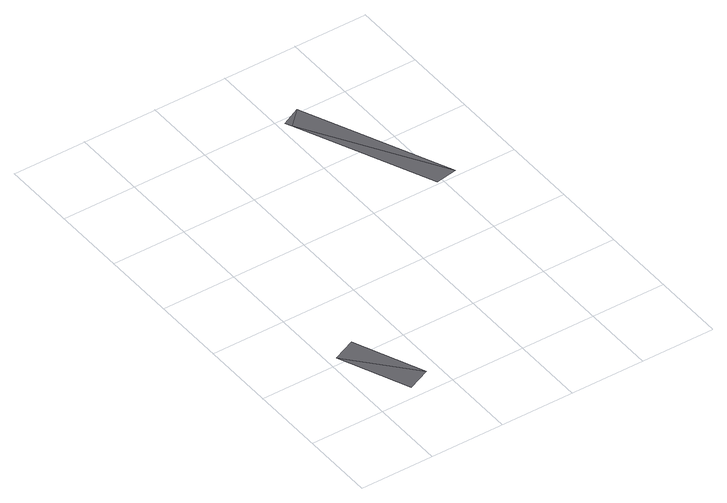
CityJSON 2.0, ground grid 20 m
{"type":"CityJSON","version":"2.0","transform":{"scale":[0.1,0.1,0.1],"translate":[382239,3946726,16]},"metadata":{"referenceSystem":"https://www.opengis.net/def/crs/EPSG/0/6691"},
"CityObjects":{
"road1":{"type":"Road","attributes":{"class":"1040","function":"9020","usage":"9","RoadStructureAttribute.sectionType":"1"},"geometry":[{"type":"MultiSurface","lod":"3","boundaries":[[[0,1,2]],[[1,3,2]]],"semantics":{"surfaces":[{"type":"TrafficArea","function":"1000"}],"values":[0,0]}}]},
"road2":{"type":"Road","attributes":{"class":"1040","function":"9020","usage":"9","RoadStructureAttribute.sectionType":"1"},"geometry":[{"type":"MultiSurface","lod":"3","boundaries":[[[4,5,6]],[[7,8,5]],[[7,5,4]]],"semantics":{"surfaces":[{"type":"TrafficArea","function":"1000"}],"values":[0,0,0]}}]}
},
"vertices":[
[65,217,42],[3,190,42],[144,27,45],[82,0,45],
[640,611,16],[428,969,10],[582,601,16],[472,1011,10],[419,986,10]
]}
